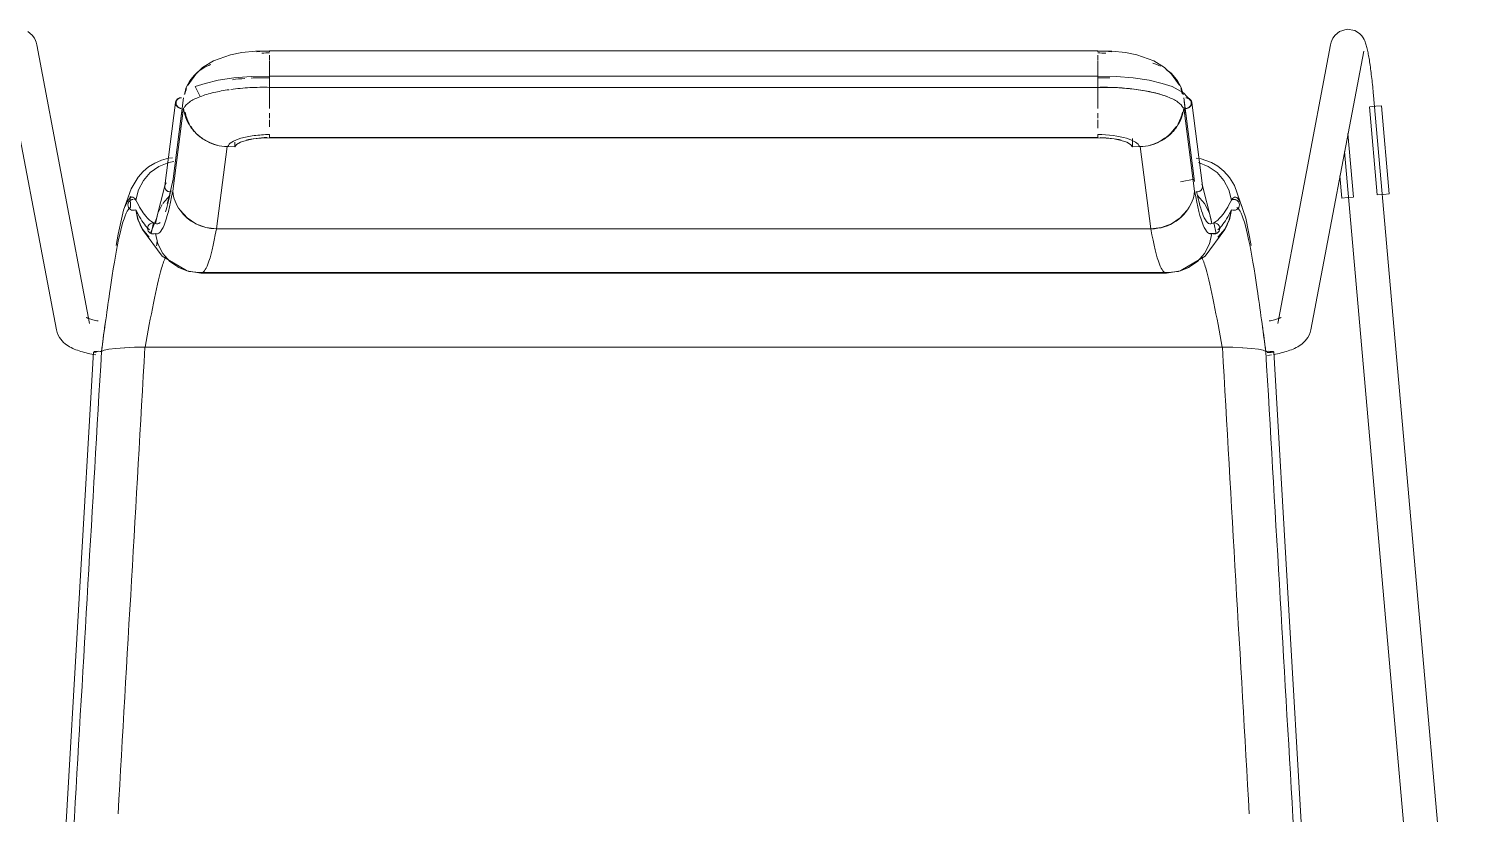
# Model space of a CAD drawing. Header units: millimetres. Extents: x 155927 to 326028, y -36033 to 97293.
# Drawn here: x 214920 to 215438, y 12868 to 13147 of the extents above; entities that cross this region are included whole.
import ezdxf

# ---------------------------------------------------------------- set-up
doc = ezdxf.new("R2010")
doc.units = ezdxf.units.MM
doc.header["$MEASUREMENT"] = 0
doc.layers.add('I-FURN', color=8, linetype='CONTINUOUS', lineweight=9)

msp = doc.modelspace()

# ---------------------------------------------------------------- linework, layer by layer
at = {"layer": 'I-FURN'}
for p, q in [((215386.75, 13146.61), (215389.5, 13147.44)), ((215389.5, 13147.44), (215392.26, 13146.96)), ((215392.26, 13146.96), (215393.91, 13145.92)), ((214919.81, 13146.61), (214921.39, 13145.28)), ((214921.39, 13145.28), (214922.14, 13144.2)), ((214922.14, 13144.2), (214922.51, 13143.4)), ((214922.51, 13143.4), (214922.72, 13142.78)), ((214922.72, 13142.78), (214922.86, 13142.27)), ((214922.86, 13142.27), (214922.95, 13141.85)), ((214941.76, 13042.56), (214922.95, 13141.85)), ((215383.61, 13141.85), (215364.8, 13042.56)), ((215383.7, 13142.27), (215383.61, 13141.85)), ((215383.84, 13142.78), (215383.7, 13142.27)), ((215384.05, 13143.4), (215383.84, 13142.78)), ((215384.42, 13144.2), (215384.05, 13143.4)), ((215385.17, 13145.28), (215384.42, 13144.2)), ((215386.75, 13146.61), (215385.17, 13145.28)), ((215393.91, 13145.92), (215394.77, 13145.01)), ((215394.77, 13145.01), (215395.25, 13144.31)), ((215395.25, 13144.31), (215395.55, 13143.75)), ((215395.55, 13143.75), (215395.77, 13143.27)), ((215395.77, 13143.27), (215395.94, 13142.84)), ((215395.94, 13142.84), (215396.08, 13142.44)), ((215396.08, 13142.44), (215396.2, 13142.04)), ((215396.2, 13142.04), (215396.32, 13141.65)), ((215396.32, 13141.65), (215396.43, 13141.24)), ((214911.16, 13139.61), (214929.97, 13040.32)), ((214991.97, 13138.25), (214985.92, 13136.13)), ((214996, 13139.04), (214991.97, 13138.25)), ((215000.82, 13139.55), (214996, 13139.04)), ((215005.85, 13139.66), (215000.82, 13139.55)), ((215005.85, 13139.66), (215005.85, 13139.49)), ((215300.71, 13139.66), (215005.85, 13139.66)), ((215005.85, 13139.36), (215005.85, 13139.64)), ((215005.85, 13136.42), (215005.85, 13138.17)), ((215300.71, 13139.49), (215300.71, 13139.66)), ((215300.71, 13139.66), (215305.74, 13139.55)), ((215300.71, 13139.64), (215300.71, 13139.36)), ((215300.71, 13138.17), (215300.71, 13136.42)), ((215305.74, 13139.55), (215310.56, 13139.04)), ((215310.56, 13139.04), (215314.59, 13138.25)), ((215314.59, 13138.25), (215320.64, 13136.13)), ((215376.59, 13040.32), (215395.4, 13139.61)), ((215396.43, 13141.24), (215396.53, 13140.83)), ((215396.53, 13140.83), (215396.63, 13140.4)), ((215396.63, 13140.4), (215396.73, 13139.96)), ((215396.73, 13139.96), (215396.83, 13139.5)), ((215396.83, 13139.5), (215396.92, 13139.02)), ((215396.92, 13139.02), (215397.02, 13138.53)), ((215397.02, 13138.53), (215397.11, 13138.01)), ((215397.11, 13138.01), (215397.2, 13137.48)), ((215397.2, 13137.48), (215397.3, 13136.93)), ((215397.3, 13136.93), (215397.39, 13136.36)), ((214979.56, 13131.44), (214976.88, 13127.54)), ((214982.04, 13133.74), (214979.56, 13131.44)), ((214985.92, 13136.13), (214982.04, 13133.74)), ((215005.85, 13133.56), (215005.85, 13136.14)), ((215005.85, 13133.41), (215005.85, 13130.38)), ((215005.85, 13130.38), (215005.85, 13133.39)), ((215300.71, 13136.14), (215300.71, 13133.56)), ((215300.71, 13130.38), (215300.71, 13133.41)), ((215300.71, 13133.39), (215300.71, 13130.38)), ((215320.64, 13136.13), (215324.52, 13133.74)), ((215324.52, 13133.74), (215327, 13131.44)), ((215327, 13131.44), (215329.68, 13127.54)), ((215397.39, 13136.36), (215397.48, 13135.77)), ((215397.48, 13135.77), (215397.57, 13135.17)), ((215397.57, 13135.17), (215397.66, 13134.55)), ((215397.66, 13134.55), (215397.75, 13133.92)), ((215397.75, 13133.92), (215397.84, 13133.27)), ((215397.84, 13133.27), (215397.93, 13132.61)), ((215397.93, 13132.61), (215398.02, 13131.93)), ((215398.02, 13131.93), (215398.1, 13131.24)), ((215398.1, 13131.24), (215398.19, 13130.54)), ((214976.88, 13127.54), (214976.78, 13127.35)), ((214982.88, 13128.1), (214979.42, 13126.94)), ((214979.42, 13126.94), (214981.18, 13123.4)), ((214987.57, 13129.2), (214982.88, 13128.1)), ((214993.19, 13130.04), (214987.57, 13129.2)), ((214999.31, 13130.53), (214993.19, 13130.04)), ((215005.85, 13130.62), (214999.31, 13130.53)), ((215300.71, 13130.62), (215005.85, 13130.62)), ((215005.85, 13126.77), (215005.85, 13130.62)), ((215005.85, 13130.62), (215005.85, 13130.56)), ((215005.85, 13130.56), (215005.85, 13130.36)), ((215005.85, 13130.36), (215005.85, 13130.05)), ((215005.85, 13130.05), (215005.85, 13129.66)), ((215005.85, 13129.66), (215005.85, 13129.21)), ((215005.85, 13129.21), (215005.85, 13128.72)), ((215005.85, 13128.72), (215005.85, 13128.22)), ((215005.85, 13128.22), (215005.85, 13127.75)), ((215005.85, 13127.75), (215005.85, 13127.33)), ((215005.85, 13127.33), (215005.85, 13127)), ((215005.85, 13127), (215005.85, 13126.77)), ((215005.85, 13126.69), (215005.85, 13122.88)), ((215005.85, 13122.88), (215005.85, 13126.69)), ((215005.85, 13126.66), (215300.71, 13126.66)), ((215300.71, 13130.62), (215300.71, 13126.67)), ((215300.71, 13130.62), (215307.25, 13130.53)), ((215300.71, 13130.56), (215300.71, 13130.62)), ((215300.71, 13130.36), (215300.71, 13130.56)), ((215300.71, 13130.05), (215300.71, 13130.36)), ((215300.71, 13129.66), (215300.71, 13130.05)), ((215300.71, 13129.21), (215300.71, 13129.66)), ((215300.71, 13128.72), (215300.71, 13129.21)), ((215300.71, 13128.22), (215300.71, 13128.72)), ((215300.71, 13127.75), (215300.71, 13128.22)), ((215300.71, 13127.33), (215300.71, 13127.75)), ((215300.71, 13127), (215300.71, 13127.33)), ((215300.71, 13126.77), (215300.71, 13127)), ((215300.71, 13126.67), (215300.71, 13126.77)), ((215300.71, 13122.88), (215300.71, 13126.69)), ((215300.71, 13126.69), (215300.71, 13122.88)), ((215306.93, 13126.58), (215300.71, 13126.66)), ((215313.49, 13126.05), (215306.93, 13126.58)), ((215307.25, 13130.53), (215313.37, 13130.04)), ((215313.37, 13130.04), (215318.99, 13129.2)), ((215318.99, 13129.2), (215323.68, 13128.1)), ((215323.68, 13128.1), (215327.14, 13126.94)), ((215327.14, 13126.94), (215331.25, 13124.76)), ((215329.68, 13127.54), (215329.78, 13127.35)), ((215398.19, 13130.54), (215398.27, 13129.83)), ((215398.27, 13129.83), (215398.35, 13129.12)), ((215398.35, 13129.12), (215398.43, 13128.39)), ((215398.43, 13128.39), (215398.51, 13127.66)), ((215398.51, 13127.66), (215398.58, 13126.92)), ((215398.58, 13126.92), (215398.66, 13126.17)), ((215398.66, 13126.17), (215398.73, 13125.43)), ((214972.4, 13121.35), (214968.55, 13091.58)), ((214975.24, 13122.91), (214971.4, 13093.22)), ((215005.85, 13119.13), (215005.85, 13122.69)), ((215300.71, 13122.69), (215300.71, 13119.13)), ((215317.51, 13125.46), (215313.49, 13126.05)), ((215321.94, 13124.49), (215317.51, 13125.46)), ((215325.38, 13123.4), (215321.94, 13124.49)), ((215331.25, 13124.76), (215333.8, 13121.85)), ((215335.16, 13093.22), (215331.32, 13122.91)), ((215331.47, 13121.72), (215332.09, 13116.95)), ((215338.01, 13091.58), (215334.16, 13121.35)), ((215398.73, 13125.43), (215398.8, 13124.68)), ((215398.8, 13124.68), (215398.87, 13123.92)), ((215398.87, 13123.92), (215398.88, 13123.77)), ((215437.83, 12680.44), (215398.88, 13123.77)), ((214975.22, 13119.37), (214971.38, 13089.67)), ((214974.79, 13119.38), (214974.47, 13116.94)), ((215005.85, 13115.66), (215005.85, 13117.5)), ((215300.71, 13117.5), (215300.71, 13115.66)), ((215331.34, 13119.37), (215335.18, 13089.67)), ((215397.46, 13119.79), (215400.22, 13088.38)), ((215397.59, 13119.8), (215399.65, 13119.98)), ((215399.65, 13119.98), (215401.7, 13120.16)), ((215401.7, 13120.16), (215404.46, 13088.75)), ((215005.85, 13112.67), (215005.85, 13115.14)), ((215300.71, 13115.14), (215300.71, 13112.67)), ((215300.71, 13112.15), (215300.71, 13112.78)), ((214986.92, 13076.29), (214990.78, 13105.57)), ((214990.78, 13105.57), (214993.5, 13105.5)), ((214993.5, 13107.17), (214993.5, 13105.5)), ((214993.5, 13105.5), (214994.14, 13106.36)), ((214994.14, 13106.36), (214995.49, 13107.15)), ((214995.49, 13107.15), (214997.47, 13107.82)), ((214997.47, 13107.82), (214999.97, 13108.33)), ((214999.97, 13108.33), (215002.82, 13108.65)), ((215002.82, 13108.65), (215005.85, 13108.76)), ((215300.71, 13108.82), (215005.85, 13108.82)), ((215005.85, 13108.76), (215300.71, 13108.76)), ((215300.71, 13108.76), (215303.74, 13108.65)), ((215303.74, 13108.65), (215306.59, 13108.33)), ((215306.59, 13108.33), (215309.09, 13107.82)), ((215309.09, 13107.82), (215311.07, 13107.15)), ((215311.07, 13107.15), (215312.42, 13106.36)), ((215312.42, 13106.36), (215313.06, 13105.5)), ((215313.06, 13105.5), (215313.06, 13108.51)), ((215313.06, 13105.5), (215315.78, 13105.57)), ((215315.78, 13105.57), (215319.64, 13076.29)), ((215391.78, 13087.63), (215389.79, 13110.24)), ((214967.35, 13100.77), (214964.99, 13099.74)), ((214969.86, 13101.43), (214967.35, 13100.77)), ((214971.28, 13101.58), (214969.86, 13101.43)), ((214970, 13099.91), (214971.75, 13100.28)), ((214971.74, 13100.28), (214970, 13099.92)), ((215337.55, 13101.25), (215335.77, 13101.48)), ((215341.15, 13099.96), (215337.55, 13101.25)), ((215388.58, 13103.89), (215425.88, 12679.39)), ((214960.81, 13096.68), (214959.07, 13094.72)), ((214962.79, 13098.36), (214960.81, 13096.68)), ((214963.4, 13096.34), (214960.92, 13093.51)), ((214964.99, 13099.74), (214962.79, 13098.36)), ((214966.49, 13098.51), (214963.4, 13096.34)), ((214970, 13099.92), (214966.49, 13098.51)), ((215340.07, 13098.51), (215336.56, 13099.92)), ((215343.16, 13096.34), (215340.07, 13098.51)), ((215343.42, 13098.62), (215341.15, 13099.96)), ((215345.64, 13093.51), (215343.16, 13096.34)), ((215345.59, 13096.84), (215343.42, 13098.62)), ((215347.58, 13094.59), (215345.59, 13096.84)), ((215386.85, 13095.16), (215387.55, 13087.26)), ((214956.57, 13090.6), (214953.9, 13082.98)), ((214959.07, 13094.72), (214956.57, 13090.6)), ((214959.18, 13090.19), (214958.28, 13086.56)), ((214960.92, 13093.51), (214959.18, 13090.19)), ((214968.56, 13091.66), (214965.59, 13080.04)), ((214968.6, 13091.81), (214968.53, 13091.34)), ((214968.53, 13091.34), (214968.6, 13090.88)), ((214968.79, 13092.25), (214968.6, 13091.81)), ((214968.6, 13090.88), (214968.79, 13090.43)), ((214969.08, 13092.64), (214968.79, 13092.25)), ((214968.79, 13090.43), (214969.08, 13090.05)), ((214969.08, 13090.05), (214969.47, 13089.75)), ((214970.15, 13087.71), (214971.52, 13094)), ((215335.04, 13094), (215330.22, 13093.05)), ((215337.09, 13089.75), (215337.48, 13090.05)), ((215337.48, 13090.05), (215337.77, 13090.43)), ((215337.96, 13091.81), (215337.77, 13092.25)), ((215337.77, 13090.43), (215337.96, 13090.88)), ((215338.03, 13091.34), (215337.96, 13091.81)), ((215337.96, 13090.88), (215338.03, 13091.34)), ((215338, 13091.66), (215340.97, 13080.04)), ((215347.38, 13090.19), (215345.64, 13093.51)), ((215348.28, 13086.56), (215347.38, 13090.19)), ((215349.4, 13091.77), (215347.58, 13094.59)), ((215353.39, 13080.05), (215349.4, 13091.77)), ((214955.47, 13085.35), (214955.4, 13084.86)), ((214955.4, 13084.86), (214955.46, 13084.37)), ((214955.41, 13084.86), (214955.48, 13085.34)), ((214955.46, 13084.37), (214955.41, 13084.86)), ((214955.67, 13085.8), (214955.47, 13085.35)), ((214955.48, 13085.34), (214955.67, 13085.8)), ((214955.67, 13085.8), (214955.97, 13086.19)), ((214955.97, 13086.19), (214955.67, 13085.8)), ((214955.97, 13086.19), (214956.36, 13086.5)), ((214956.36, 13086.5), (214955.97, 13086.19)), ((214957.37, 13087.49), (214956.2, 13087.81)), ((214956.2, 13087.81), (214956.4, 13083.96)), ((214956.81, 13086.7), (214956.36, 13086.5)), ((214956.36, 13086.5), (214956.82, 13086.69)), ((214957.31, 13086.77), (214956.81, 13086.7)), ((214956.82, 13086.69), (214957.31, 13086.77)), ((214957.81, 13086.73), (214958.28, 13086.56)), ((214958.28, 13086.56), (214957.81, 13086.73)), ((214967.66, 13084.97), (214966.13, 13081.91)), ((214970.39, 13088.18), (214967.88, 13085.3)), ((214969.39, 13085.27), (214970.15, 13087.71)), ((214969.47, 13089.75), (214969.92, 13089.56)), ((214969.92, 13089.56), (214970.41, 13089.48)), ((214970.41, 13089.48), (214970.91, 13089.52)), ((215335.65, 13089.52), (215336.15, 13089.48)), ((215336.15, 13089.48), (215336.64, 13089.56)), ((215338.68, 13085.3), (215336.17, 13088.18)), ((215336.64, 13089.56), (215337.09, 13089.75)), ((215340.43, 13081.91), (215338.68, 13085.3)), ((215348.28, 13086.56), (215348.75, 13086.73)), ((215348.75, 13086.73), (215348.28, 13086.56)), ((215348.75, 13086.73), (215349.25, 13086.77)), ((215349.25, 13086.77), (215348.75, 13086.73)), ((215349.25, 13086.77), (215349.74, 13086.69)), ((215349.75, 13086.7), (215349.25, 13086.77)), ((215349.74, 13086.69), (215350.2, 13086.5)), ((215350.2, 13086.5), (215349.75, 13086.7)), ((215350.2, 13086.5), (215350.59, 13086.19)), ((215350.59, 13086.19), (215350.2, 13086.5)), ((215350.59, 13086.19), (215350.89, 13085.8)), ((215350.89, 13085.8), (215350.59, 13086.19)), ((215350.89, 13085.8), (215351.08, 13085.34)), ((215351.09, 13085.35), (215350.89, 13085.8)), ((215351.08, 13085.34), (215351.15, 13084.86)), ((215351.16, 13084.86), (215351.09, 13085.35)), ((215351.15, 13084.86), (215351.1, 13084.37)), ((215351.1, 13084.37), (215351.16, 13084.86)), ((215389.59, 13087.44), (215387.55, 13087.26)), ((215391.65, 13087.62), (215389.59, 13087.44)), ((215402.41, 13088.57), (215400.35, 13088.39)), ((215404.46, 13088.75), (215402.41, 13088.57)), ((214953.9, 13082.98), (214952.01, 13074.46)), ((214955.65, 13083.92), (214955.46, 13084.37)), ((214955.46, 13084.37), (214955.64, 13083.91)), ((214955.64, 13083.91), (214955.93, 13083.51)), ((214955.94, 13083.51), (214955.65, 13083.92)), ((214955.93, 13083.51), (214956.31, 13083.19)), ((214956.31, 13083.2), (214955.94, 13083.51)), ((214956.76, 13082.99), (214956.31, 13083.2)), ((214956.31, 13083.19), (214956.76, 13082.99)), ((214957.25, 13082.9), (214956.76, 13082.99)), ((214956.76, 13082.99), (214957.25, 13082.9)), ((214957.75, 13082.93), (214957.25, 13082.9)), ((214957.25, 13082.9), (214957.75, 13082.92)), ((214958.23, 13083.08), (214957.75, 13082.93)), ((214957.75, 13082.92), (214958.23, 13083.08)), ((214959.02, 13079.47), (214958.23, 13083.08)), ((214958.23, 13083.08), (214959.01, 13079.46)), ((214965.59, 13080.04), (214963.42, 13074.72)), ((214966.13, 13081.91), (214965.24, 13078.19)), ((214974.01, 13082.91), (214976.49, 13080.17)), ((214976.49, 13080.17), (214979.61, 13078.09)), ((215326.95, 13078.09), (215330.07, 13080.17)), ((215330.07, 13080.17), (215332.55, 13082.91)), ((215341.32, 13078.19), (215340.43, 13081.91)), ((215340.97, 13080.04), (215341.29, 13078.18)), ((215348.33, 13083.08), (215347.54, 13079.47)), ((215347.55, 13079.46), (215348.33, 13083.08)), ((215348.81, 13082.93), (215348.33, 13083.08)), ((215348.33, 13083.08), (215348.81, 13082.92)), ((215349.31, 13082.9), (215348.81, 13082.93)), ((215348.81, 13082.92), (215349.31, 13082.9)), ((215349.8, 13082.99), (215349.31, 13082.9)), ((215349.31, 13082.9), (215349.8, 13082.99)), ((215350.25, 13083.2), (215349.8, 13082.99)), ((215349.8, 13082.99), (215350.25, 13083.19)), ((215350.62, 13083.51), (215350.25, 13083.2)), ((215350.25, 13083.19), (215350.63, 13083.51)), ((215350.91, 13083.92), (215350.62, 13083.51)), ((215350.63, 13083.51), (215350.92, 13083.91)), ((215351.1, 13084.37), (215350.91, 13083.92)), ((215350.92, 13083.91), (215351.1, 13084.37)), ((215355.29, 13070.39), (215353.39, 13080.05)), ((214952.01, 13074.46), (214951.27, 13070.39)), ((214959.01, 13079.46), (214960.65, 13076.14)), ((214960.66, 13076.14), (214959.02, 13079.47)), ((214960.6, 13076.06), (214959.71, 13077.81)), ((214967.58, 13066.52), (214960.6, 13076.06)), ((214960.65, 13076.14), (214963.05, 13073.3)), ((214963.05, 13073.3), (214960.66, 13076.14)), ((214962.46, 13076.93), (214962.39, 13076.44)), ((214962.39, 13076.44), (214962.46, 13075.95)), ((214962.4, 13076.44), (214962.46, 13076.93)), ((214962.46, 13075.95), (214962.4, 13076.44)), ((214962.46, 13076.93), (214962.65, 13077.39)), ((214962.65, 13077.39), (214962.46, 13076.93)), ((214962.65, 13075.49), (214962.46, 13075.95)), ((214962.46, 13075.95), (214962.65, 13075.49)), ((214962.94, 13077.8), (214962.65, 13077.39)), ((214962.65, 13077.39), (214962.95, 13077.79)), ((214962.95, 13075.09), (214962.65, 13075.49)), ((214962.65, 13075.49), (214962.94, 13075.09)), ((214963.33, 13078.11), (214962.94, 13077.8)), ((214962.94, 13075.09), (214963.33, 13074.77)), ((214962.95, 13077.79), (214963.33, 13078.11)), ((214963.33, 13074.77), (214962.95, 13075.09)), ((214963.33, 13078.11), (214963.78, 13078.31)), ((214963.78, 13078.31), (214963.33, 13078.11)), ((214963.78, 13074.57), (214963.33, 13074.77)), ((214963.33, 13074.77), (214963.78, 13074.57)), ((214964.56, 13078.48), (214963.72, 13074.59)), ((214963.78, 13078.31), (214964.27, 13078.39)), ((214964.27, 13078.39), (214963.78, 13078.31)), ((214964.27, 13074.49), (214963.78, 13074.57)), ((214963.78, 13074.57), (214964.27, 13074.49)), ((214964.27, 13078.39), (214964.77, 13078.35)), ((214964.77, 13078.36), (214964.27, 13078.39)), ((214964.77, 13074.53), (214964.27, 13074.49)), ((214964.27, 13074.49), (214964.77, 13074.52)), ((214965.24, 13078.19), (214964.77, 13078.36)), ((214964.77, 13078.35), (214965.24, 13078.19)), ((214965.24, 13074.69), (214964.77, 13074.53)), ((214964.77, 13074.52), (214965.24, 13074.69)), ((214965.24, 13074.69), (214966.13, 13070.97)), ((214979.61, 13078.09), (214983.15, 13076.77)), ((214983.15, 13076.77), (214986.92, 13076.29)), ((215319.64, 13076.29), (214986.92, 13076.29)), ((214986.92, 13076.29), (215319.64, 13076.29)), ((215319.64, 13076.29), (215323.41, 13076.77)), ((215323.41, 13076.77), (215326.95, 13078.09)), ((215338.98, 13066.52), (215345.96, 13076.06)), ((215340.26, 13074.67), (215343.14, 13074.72)), ((215340.43, 13070.97), (215341.32, 13074.69)), ((215341.79, 13078.36), (215341.32, 13078.19)), ((215341.32, 13078.19), (215341.79, 13078.35)), ((215341.79, 13074.53), (215341.32, 13074.69)), ((215341.32, 13074.69), (215341.79, 13074.52)), ((215341.79, 13078.35), (215342.29, 13078.39)), ((215342.29, 13078.39), (215341.79, 13078.36)), ((215342.29, 13074.49), (215341.79, 13074.53)), ((215341.79, 13074.52), (215342.29, 13074.49)), ((215342.84, 13074.59), (215342, 13078.48)), ((215342.29, 13078.39), (215342.78, 13078.31)), ((215342.78, 13078.31), (215342.29, 13078.39)), ((215342.78, 13074.57), (215342.29, 13074.49)), ((215342.29, 13074.49), (215342.78, 13074.57)), ((215342.78, 13078.31), (215343.23, 13078.11)), ((215343.23, 13078.11), (215342.78, 13078.31)), ((215343.23, 13074.77), (215342.78, 13074.57)), ((215342.78, 13074.57), (215343.23, 13074.77)), ((215343.23, 13078.11), (215343.61, 13077.79)), ((215343.62, 13077.8), (215343.23, 13078.11)), ((215343.61, 13075.09), (215343.23, 13074.77)), ((215343.23, 13074.77), (215343.62, 13075.09)), ((215345.9, 13076.14), (215343.51, 13073.3)), ((215343.51, 13073.3), (215345.91, 13076.14)), ((215343.61, 13077.79), (215343.91, 13077.39)), ((215343.91, 13075.49), (215343.61, 13075.09)), ((215343.91, 13077.39), (215343.62, 13077.8)), ((215343.62, 13075.09), (215343.91, 13075.49)), ((215343.91, 13077.39), (215344.1, 13076.93)), ((215344.1, 13076.93), (215343.91, 13077.39)), ((215344.1, 13075.95), (215343.91, 13075.49)), ((215343.91, 13075.49), (215344.1, 13075.95)), ((215344.1, 13076.93), (215344.16, 13076.44)), ((215344.17, 13076.44), (215344.1, 13076.93)), ((215344.16, 13076.44), (215344.1, 13075.95)), ((215344.1, 13075.95), (215344.17, 13076.44)), ((215347.54, 13079.47), (215345.9, 13076.14)), ((215345.91, 13076.14), (215347.55, 13079.46)), ((215345.96, 13076.06), (215346.85, 13077.81)), ((214967.89, 13067.58), (214966.13, 13070.97)), ((214966.13, 13070.97), (214967.88, 13067.58)), ((215340.43, 13070.97), (215338.67, 13067.58)), ((215338.68, 13067.58), (215340.43, 13070.97)), ((214976.24, 13061.41), (214967.58, 13066.52)), ((214967.88, 13067.58), (214970.39, 13064.7)), ((214970.39, 13064.71), (214967.89, 13067.58)), ((214973.53, 13062.54), (214970.39, 13064.71)), ((214970.39, 13064.7), (214973.53, 13062.53)), ((215330.32, 13061.41), (215338.98, 13066.52)), ((215336.17, 13064.71), (215333.03, 13062.54)), ((215333.03, 13062.53), (215336.17, 13064.7)), ((215338.67, 13067.58), (215336.17, 13064.71)), ((215336.17, 13064.7), (215338.68, 13067.58)), ((214976.39, 13061.34), (214973.21, 13062.71)), ((214977.1, 13061.17), (214973.53, 13062.54)), ((214973.53, 13062.53), (214977.1, 13061.17)), ((214981.43, 13060.54), (214976.39, 13061.34)), ((214980.89, 13060.7), (214977.1, 13061.17)), ((214977.1, 13061.17), (214980.89, 13060.7)), ((215325.67, 13060.7), (214980.89, 13060.7)), ((214980.89, 13060.7), (215325.67, 13060.7)), ((214981.43, 13060.54), (215286.23, 13060.54)), ((215286.23, 13060.54), (215325.13, 13060.54)), ((215325.13, 13060.54), (215330.17, 13061.34)), ((215329.46, 13061.17), (215325.67, 13060.7)), ((215325.67, 13060.7), (215329.46, 13061.17)), ((215333.03, 13062.54), (215329.46, 13061.17)), ((215329.46, 13061.17), (215333.03, 13062.53)), ((215330.17, 13061.34), (215333.35, 13062.71)), ((214940.54, 13044.79), (214940.57, 13044.77)), ((214940.57, 13044.77), (214940.64, 13044.73)), ((214940.64, 13044.73), (214940.73, 13044.68)), ((214940.73, 13044.68), (214940.88, 13044.61)), ((214940.88, 13044.61), (214941.07, 13044.52)), ((214941.07, 13044.52), (214941.31, 13044.42)), ((214941.31, 13044.42), (214941.57, 13044.32)), ((214941.57, 13044.32), (214941.88, 13044.22)), ((214941.88, 13044.22), (214942.21, 13044.11)), ((214942.21, 13044.11), (214942.58, 13044)), ((214942.58, 13044), (214942.97, 13043.89)), ((214942.97, 13043.89), (214943.4, 13043.79)), ((214943.4, 13043.79), (214943.84, 13043.68)), ((214943.84, 13043.68), (214944.31, 13043.58)), ((214944.31, 13043.58), (214944.8, 13043.49)), ((215362.25, 13043.58), (215361.76, 13043.49)), ((215362.72, 13043.68), (215362.25, 13043.58)), ((215363.16, 13043.79), (215362.72, 13043.68)), ((215363.59, 13043.89), (215363.16, 13043.79)), ((215363.98, 13044), (215363.59, 13043.89)), ((215364.35, 13044.11), (215363.98, 13044)), ((215364.68, 13044.22), (215364.35, 13044.11)), ((215364.99, 13044.32), (215364.68, 13044.22)), ((215365.25, 13044.42), (215364.99, 13044.32)), ((215365.49, 13044.52), (215365.25, 13044.42)), ((215365.68, 13044.61), (215365.49, 13044.52)), ((215365.83, 13044.68), (215365.68, 13044.61)), ((215365.92, 13044.73), (215365.83, 13044.68)), ((215365.99, 13044.77), (215365.92, 13044.73)), ((215366.02, 13044.79), (215365.99, 13044.77)), ((214929.97, 13040.32), (214930.23, 13039.34)), ((214930.23, 13039.34), (214930.59, 13038.44)), ((214930.59, 13038.44), (214931.03, 13037.65)), ((215375.97, 13038.44), (215375.53, 13037.65)), ((215376.33, 13039.34), (215375.97, 13038.44)), ((215376.59, 13040.32), (215376.33, 13039.34)), ((214931.03, 13037.65), (214931.51, 13036.96)), ((214931.51, 13036.96), (214932.02, 13036.37)), ((214932.02, 13036.37), (214932.55, 13035.85)), ((214932.55, 13035.85), (214933.08, 13035.39)), ((214933.08, 13035.39), (214933.61, 13034.99)), ((214933.61, 13034.99), (214934.14, 13034.63)), ((214934.14, 13034.63), (214934.68, 13034.31)), ((214934.68, 13034.31), (214935.22, 13034.02)), ((214935.22, 13034.02), (214935.77, 13033.75)), ((214935.77, 13033.75), (214936.33, 13033.5)), ((214936.33, 13033.5), (214936.9, 13033.26)), ((214936.9, 13033.26), (214937.48, 13033.04)), ((214937.48, 13033.04), (214938.08, 13032.84)), ((214946.03, 13032.67), (214946.93, 13033.07)), ((214946.93, 13033.07), (214946.03, 13032.67)), ((214946.93, 13033.07), (214948.67, 13033.43)), ((214948.68, 13033.43), (214946.93, 13033.07)), ((214948.68, 13033.43), (214951.14, 13033.74)), ((214951.17, 13033.74), (214948.68, 13033.43)), ((214951.17, 13033.75), (214954.23, 13033.98)), ((214954.28, 13033.98), (214951.17, 13033.74)), ((214954.27, 13033.98), (214957.75, 13034.13)), ((214957.81, 13034.14), (214954.28, 13033.98)), ((214957.81, 13034.14), (214961.5, 13034.19)), ((214961.58, 13034.19), (214957.81, 13034.14)), ((215344.98, 13034.19), (214961.58, 13034.19)), ((214961.58, 13034.19), (215345.06, 13034.19)), ((215348.75, 13034.14), (215344.98, 13034.19)), ((215345.06, 13034.19), (215348.75, 13034.14)), ((215352.28, 13033.98), (215348.75, 13034.14)), ((215348.81, 13034.13), (215352.29, 13033.98)), ((215355.39, 13033.74), (215352.28, 13033.98)), ((215352.33, 13033.98), (215355.39, 13033.75)), ((215357.88, 13033.43), (215355.39, 13033.74)), ((215355.42, 13033.74), (215357.88, 13033.43)), ((215359.63, 13033.07), (215357.88, 13033.43)), ((215357.89, 13033.43), (215359.63, 13033.07)), ((215359.63, 13033.07), (215360.53, 13032.67)), ((215360.53, 13032.67), (215359.63, 13033.07)), ((215369.08, 13033.04), (215368.48, 13032.84)), ((215369.66, 13033.26), (215369.08, 13033.04)), ((215370.23, 13033.5), (215369.66, 13033.26)), ((215370.79, 13033.75), (215370.23, 13033.5)), ((215371.34, 13034.02), (215370.79, 13033.75)), ((215371.88, 13034.31), (215371.34, 13034.02)), ((215372.42, 13034.63), (215371.88, 13034.31)), ((215372.95, 13034.99), (215372.42, 13034.63)), ((215373.48, 13035.39), (215372.95, 13034.99)), ((215374.01, 13035.85), (215373.48, 13035.39)), ((215374.54, 13036.37), (215374.01, 13035.85)), ((215375.05, 13036.96), (215374.54, 13036.37)), ((215375.53, 13037.65), (215375.05, 13036.96)), ((214923.88, 12700.57), (214943.16, 13032.48)), ((214938.08, 13032.84), (214938.68, 13032.64)), ((214938.68, 13032.64), (214939.3, 13032.46)), ((214939.3, 13032.46), (214939.93, 13032.29)), ((214939.93, 13032.29), (214940.57, 13032.12)), ((214940.57, 13032.12), (214941.23, 13031.97)), ((214941.23, 13031.97), (214941.89, 13031.83)), ((214941.89, 13031.83), (214942.57, 13031.69)), ((214942.57, 13031.69), (214943.27, 13031.57)), ((214943.22, 13032.42), (214943.16, 13032.48)), ((214943.17, 13032.48), (214943.23, 13032.42)), ((214943.27, 13031.57), (214943.97, 13031.45)), ((214943.41, 13032.37), (214943.7, 13032.33)), ((214943.7, 13032.33), (214943.41, 13032.37)), ((214943.73, 13032.62), (214943.43, 13032.58)), ((214943.43, 13032.58), (214943.73, 13032.62)), ((214943.7, 13032.33), (214944.08, 13032.29)), ((214944.08, 13032.29), (214943.7, 13032.33)), ((214944.12, 13032.66), (214943.73, 13032.62)), ((214943.73, 13032.62), (214944.11, 13032.66)), ((214944.11, 13032.66), (214944.57, 13032.68)), ((214944.57, 13032.68), (214944.12, 13032.66)), ((214945.06, 13032.69), (214944.57, 13032.68)), ((214944.57, 13032.68), (214945.06, 13032.69)), ((214945.56, 13032.68), (214945.06, 13032.69)), ((214945.06, 13032.69), (214945.56, 13032.68)), ((214946.03, 13032.67), (214945.56, 13032.68)), ((214945.56, 13032.68), (214946.03, 13032.67)), ((215361, 13032.68), (215360.53, 13032.67)), ((215360.53, 13032.67), (215361, 13032.68)), ((215361.5, 13032.69), (215361, 13032.68)), ((215361, 13032.68), (215361.5, 13032.69)), ((215361.04, 13032.27), (215361.54, 13032.26)), ((215361.54, 13032.26), (215361.04, 13032.27)), ((215361.87, 13031.34), (215361.15, 13031.25)), ((215361.99, 13032.68), (215361.5, 13032.69)), ((215361.5, 13032.69), (215361.99, 13032.68)), ((215361.54, 13032.26), (215362.03, 13032.27)), ((215362.03, 13032.27), (215361.54, 13032.26)), ((215362.59, 13031.45), (215361.87, 13031.34)), ((215362.44, 13032.66), (215361.99, 13032.68)), ((215361.99, 13032.68), (215362.45, 13032.66)), ((215362.03, 13032.27), (215362.48, 13032.29)), ((215362.48, 13032.29), (215362.03, 13032.27)), ((215362.83, 13032.62), (215362.44, 13032.66)), ((215362.45, 13032.66), (215362.83, 13032.62)), ((215362.48, 13032.29), (215362.86, 13032.33)), ((215362.86, 13032.33), (215362.48, 13032.29)), ((215363.13, 13032.58), (215362.83, 13032.62)), ((215362.83, 13032.62), (215363.13, 13032.58)), ((215362.86, 13032.33), (215363.15, 13032.37)), ((215363.15, 13032.37), (215362.86, 13032.33)), ((215363.32, 13032.53), (215363.13, 13032.58)), ((215363.13, 13032.58), (215363.33, 13032.53)), ((215363.15, 13032.37), (215363.33, 13032.42)), ((215363.34, 13032.42), (215363.15, 13032.37)), ((215363.99, 13031.69), (215363.29, 13031.57)), ((215363.39, 13032.48), (215363.32, 13032.53)), ((215363.33, 13032.53), (215363.4, 13032.48)), ((215363.33, 13032.42), (215363.39, 13032.48)), ((215363.4, 13032.48), (215363.34, 13032.42)), ((215382.68, 12700.57), (215363.4, 13032.48)), ((215364.67, 13031.83), (215363.99, 13031.69)), ((215365.33, 13031.97), (215364.67, 13031.83)), ((215365.99, 13032.12), (215365.33, 13031.97)), ((215366.63, 13032.29), (215365.99, 13032.12)), ((215367.26, 13032.46), (215366.63, 13032.29)), ((215367.88, 13032.64), (215367.26, 13032.46)), ((215368.48, 13032.84), (215367.88, 13032.64))]:
    msp.add_line(p, q, dxfattribs=at)
for centre, major_axis, ratio, start_param, end_param in [((215005.85, 13135.38), (-12.4, 0), 0.287441, 4.712389, 4.932602), ((215300.71, 13135.38), (12.4, 0), 0.287441, 1.332781, 1.570796), ((215005.85, 13123.91), (0, 15.75), 0.000004, 2.669107, 2.851347), ((215300.71, 13123.91), (0, 15.75), 0.000004, 3.431839, 3.614078), ((214970.5, 13091.35), (1.96, 0), 0.955139, 2.379629, 4.923331), ((215336.06, 13091.35), (1.96, 0), 0.955139, 4.501447, 6.790779), ((214987.05, 13091.36), (15.78, 0), 0.955139, 3.254129, 3.495629), ((214987.05, 13091.36), (15.78, 0), 0.955139, 3.495799, 3.737346), ((215319.51, 13091.36), (15.78, 0), 0.955139, 4.720632, 5.928979), ((215319.51, 13091.36), (15.78, 0), 0.955139, 5.929149, 6.170649), ((214987.05, 13091.36), (15.78, 0), 0.955139, 3.737469, 4.704147)]:
    msp.add_ellipse(centre, major_axis=major_axis, ratio=ratio, start_param=start_param, end_param=end_param, dxfattribs=at)
for points in [[(215001.25, 13139.38), (215002.72, 13139.51), (215004.28, 13139.58), (215005.85, 13139.57)], [(215300.71, 13139.57), (215302.42, 13139.58), (215304.09, 13139.5), (215305.68, 13139.35)], [(215323.09, 13134.18), (215322.2, 13134.61), (215321.28, 13135.01), (215320.32, 13135.25)], [(214975.69, 13124.25), (214975.85, 13124.93), (214976.05, 13125.6), (214976.3, 13126.26)], [(214992.7, 13129.41), (214994.11, 13129.59), (214995.56, 13129.76), (214997.04, 13129.87)], [(214999.25, 13129.99), (215001.44, 13130.1), (215003.63, 13130.13), (215005.85, 13130.09)], [(215300.71, 13130.09), (215302.14, 13130.12), (215303.56, 13130.11), (215304.97, 13130.08)], [(215300.71, 13126.69), (215303.05, 13126.74), (215307.7, 13126.66), (215314.56, 13126.03), (215320.7, 13124.92), (215325.77, 13123.39), (215329.47, 13121.5), (215330.78, 13120.09), (215331.14, 13119.36)], [(215330.25, 13126.25), (215330.5, 13125.62), (215330.66, 13124.97), (215330.8, 13124.32)], [(214975.42, 13119.36), (214975.78, 13120.09), (214977.09, 13121.5), (214979.55, 13122.76), (214981.01, 13123.33)], [(214975.22, 13119.37), (214975.37, 13118.13), (214975.95, 13115.75), (214977.71, 13112.41), (214980.24, 13109.58), (214983.39, 13107.39), (214986.99, 13105.97), (214989.49, 13105.61), (214990.78, 13105.57)], [(214977.2, 13113.86), (214976.51, 13115.12), (214976.1, 13116.48), (214975.77, 13117.87)], [(215315.78, 13105.57), (215317.07, 13105.61), (215319.57, 13105.97), (215323.17, 13107.39), (215326.32, 13109.58), (215328.85, 13112.41), (215330.61, 13115.75), (215331.19, 13118.13), (215331.34, 13119.37)], [(215330.88, 13117.85), (215330.57, 13116.47), (215330.06, 13115.1), (215329.37, 13113.85)], [(215332.1, 13119.19), (215331.93, 13119.18), (215331.76, 13119.18), (215331.6, 13119.22)], [(214991.03, 13105.58), (214991.16, 13106.14), (214992.1, 13107.24), (214995.43, 13108.64), (215000.22, 13109.6), (215003.96, 13109.86), (215005.85, 13109.89)], [(215005.02, 13108.81), (215002.24, 13108.76), (214999.69, 13108.4), (214997.48, 13107.87)], [(215300.71, 13109.89), (215304.49, 13109.83), (215311.89, 13108.86), (215315.27, 13106.7), (215315.53, 13105.58)], [(215309.08, 13107.87), (215307.04, 13108.42), (215304.32, 13108.7), (215301.54, 13108.8)], [(214968.77, 13082.35), (214969.43, 13084.24), (214970.09, 13087.05), (214970.75, 13090.09)], [(214965.24, 13074.69), (214966.26, 13074.14), (214968.31, 13076.11), (214970.35, 13084.17), (214971.38, 13089.67)], [(215341.32, 13074.69), (215340.3, 13074.14), (215338.25, 13076.11), (215336.21, 13084.17), (215335.18, 13089.67)], [(214965.24, 13078.19), (214965.78, 13077.9), (214966.33, 13078.04), (214966.87, 13078.61)], [(214965.63, 13070.22), (214965.68, 13070.69), (214965.74, 13071.16), (214965.8, 13071.62)], [(214980.89, 13060.7), (214981.07, 13060.6), (214981.25, 13060.55), (214981.43, 13060.54)], [(215325.13, 13060.54), (215325.31, 13060.55), (215325.49, 13060.6), (215325.67, 13060.7)], [(214946.05, 13032.68), (214946.44, 13035.8), (214946.84, 13038.96), (214947.23, 13042.08)], [(215360.51, 13032.68), (215360.13, 13035.74), (215359.74, 13038.83), (215359.35, 13041.88)], [(214951.92, 12867.95), (214955.11, 12923.41), (214958.31, 12978.83), (214961.5, 13034.19)], [(215345.06, 13034.19), (215348.25, 12978.83), (215351.45, 12923.41), (215354.65, 12867.95)], [(214946.03, 13032.67), (214942.81, 12977.43), (214936.37, 12866.83), (214929.93, 12756.07), (214926.71, 12700.67)], [(215360.53, 13032.67), (215363.75, 12977.43), (215370.19, 12866.83), (215376.63, 12756.07), (215379.85, 12700.67)]]:
    msp.add_open_spline(points, degree=3, dxfattribs=at)
for points, knots in [([(214980.35, 13132.17), (214979.4, 13131.38), (214977.73, 13129.57), (214976.13, 13126.75), (214975.67, 13124.84), (214975.51, 13124.1)], [0.5, 0.5, 0.5, 0.5, 0.6666667, 0.8333333, 0.9365189, 0.9365189, 0.9365189, 0.9365189]), ([(214984.99, 13134.82), (214984.47, 13134.63), (214983.12, 13134.07), (214981.87, 13133.33), (214981.14, 13132.8)], [0.260519, 0.260519, 0.260519, 0.260519, 0.3333333, 0.4544474, 0.4544474, 0.4544474, 0.4544474]), ([(215331.13, 13124.03), (215330.97, 13124.8), (215330.4, 13126.7), (215328.84, 13129.56), (215326.84, 13131.75), (215325.45, 13132.75), (215325.05, 13133.02)], [0.0592823, 0.0592823, 0.0592823, 0.0592823, 0.1666667, 0.3333333, 0.5, 0.565028, 0.565028, 0.565028, 0.565028]), ([(214992.12, 13125.95), (214994.28, 13126.24), (214998.86, 13126.66), (215003.51, 13126.74), (215005.85, 13126.69)], [0.6666667, 0.6666667, 0.6666667, 0.6666667, 0.8333333, 0.9999948, 0.9999948, 0.9999948, 0.9999948]), ([(214974.37, 13122.96), (214974.22, 13122.96), (214974, 13122.94), (214973.71, 13122.87), (214973.44, 13122.78), (214973.13, 13122.59), (214972.81, 13122.31), (214972.57, 13121.95), (214972.44, 13121.6), (214972.39, 13121.29), (214972.39, 13121.01), (214972.42, 13120.75), (214972.49, 13120.5), (214972.61, 13120.24), (214972.8, 13119.94), (214973.12, 13119.61), (214973.52, 13119.37), (214973.87, 13119.26), (214974.13, 13119.21), (214974.29, 13119.19), (214974.37, 13119.19)], [0.1111111, 0.1111111, 0.1111111, 0.1111111, 0.1666667, 0.1944444, 0.2222222, 0.2777778, 0.3333333, 0.3888889, 0.4444444, 0.4791667, 0.5138889, 0.5486111, 0.5833333, 0.6180556, 0.6527778, 0.7222222, 0.7916667, 0.8263889, 0.8611111, 0.8888889, 0.8888889, 0.8888889, 0.8888889]), ([(214973.97, 13119.28), (214973.85, 13119.32), (214973.62, 13119.42), (214973.21, 13119.7), (214972.75, 13120.24), (214972.5, 13121.11), (214972.73, 13121.9), (214973.12, 13122.41), (214973.51, 13122.7), (214973.96, 13122.89), (214974.29, 13122.93), (214974.46, 13122.94)], [-0.8125, -0.8125, -0.8125, -0.8125, -0.765625, -0.71875, -0.625, -0.5, -0.375, -0.3125, -0.25, -0.1875, -0.125, -0.125, -0.125, -0.125]), ([(214981.18, 13123.4), (214982.61, 13123.94), (214985.76, 13124.9), (214989.57, 13125.57), (214991.5, 13125.86)], [0.3397465, 0.3397465, 0.3397465, 0.3397465, 0.5, 0.6505463, 0.6505463, 0.6505463, 0.6505463]), ([(215331.34, 13119.37), (215331.48, 13119.31), (215331.69, 13119.24), (215331.98, 13119.2), (215332.26, 13119.19), (215332.56, 13119.22), (215332.85, 13119.31), (215333.12, 13119.42), (215333.43, 13119.62), (215333.75, 13119.92), (215333.99, 13120.29), (215334.12, 13120.65), (215334.17, 13120.96), (215334.17, 13121.23), (215334.14, 13121.5), (215334.07, 13121.74), (215333.95, 13121.99), (215333.76, 13122.29), (215333.44, 13122.6), (215333.04, 13122.82), (215332.69, 13122.92), (215332.43, 13122.95), (215332.27, 13122.96), (215332.19, 13122.96)], [0, 0, 0, 0, 0.0555556, 0.0833333, 0.1111111, 0.1666667, 0.1944444, 0.2222222, 0.2777778, 0.3333333, 0.3888889, 0.4444444, 0.4791667, 0.5138889, 0.5486111, 0.5833333, 0.6180556, 0.6527778, 0.7222222, 0.7916667, 0.8263889, 0.8611111, 0.8888889, 0.8888889, 0.8888889, 0.8888889]), ([(215332.1, 13122.94), (215332.27, 13122.94), (215332.55, 13122.9), (215332.94, 13122.75), (215333.35, 13122.5), (215333.81, 13121.97), (215334.06, 13121.11), (215333.83, 13120.32), (215333.44, 13119.79), (215333.05, 13119.47), (215332.75, 13119.33), (215332.59, 13119.28)], [-0.875, -0.875, -0.875, -0.875, -0.8125, -0.765625, -0.71875, -0.625, -0.5, -0.375, -0.3125, -0.25, -0.1875, -0.1875, -0.1875, -0.1875]), ([(214987.25, 13106.12), (214986.02, 13106.45), (214982.49, 13107.87), (214979.09, 13110.44), (214977.94, 13112.72), (214977.88, 13112.84)], [-0.8333333, -0.8333333, -0.8333333, -0.8333333, -0.6666667, -0.3333333, -0.3156804, -0.3156804, -0.3156804, -0.3156804]), ([(215328.73, 13112.82), (215328.66, 13112.71), (215327.17, 13110.53), (215324.13, 13107.93), (215320.55, 13106.37), (215319.31, 13106.12)], [-0.6843196, -0.6843196, -0.6843196, -0.6843196, -0.6666667, -0.3333333, -0.1666667, -0.1666667, -0.1666667, -0.1666667]), ([(214954.51, 13084.35), (214954.74, 13084.98), (214956, 13087.89), (214957.25, 13088.12), (214958.28, 13086.56)], [0.6929173, 0.6929173, 0.6929173, 0.6929173, 0.75, 1, 1, 1, 1]), ([(214958.28, 13086.56), (214959.44, 13084.16), (214961.53, 13080.73), (214963.62, 13078.95), (214964.56, 13078.48)], [0, 0, 0, 0, 0.5, 0.9025383, 0.9025383, 0.9025383, 0.9025383]), ([(215341.32, 13078.19), (215340.3, 13077.65), (215338.48, 13079.38), (215336.67, 13085.86), (215335.88, 13089.58)], [0, 0, 0, 0, 0.5, 0.8877852, 0.8877852, 0.8877852, 0.8877852]), ([(215348.28, 13086.56), (215347.12, 13084.16), (215345.03, 13080.73), (215342.94, 13078.95), (215342, 13078.48)], [0, 0, 0, 0, 0.5, 0.9025379, 0.9025379, 0.9025379, 0.9025379]), ([(215352.13, 13084.14), (215351.87, 13084.86), (215350.59, 13087.89), (215349.31, 13088.12), (215348.28, 13086.56)], [0.6866019, 0.6866019, 0.6866019, 0.6866019, 0.75, 1, 1, 1, 1]), ([(214946.03, 13032.67), (214947.05, 13040.22), (214949.08, 13055.43), (214952.13, 13073.87), (214954.57, 13082.17), (214955.99, 13083.76), (214956.4, 13083.96)], [0, 0, 0, 0, 0.25, 0.5, 0.75, 0.8499411, 0.8499411, 0.8499411, 0.8499411]), ([(214958.23, 13083.08), (214959.4, 13080.67), (214961.02, 13078.01), (214962.65, 13076.34), (214963.11, 13075.95)], [0, 0, 0, 0, 0.5, 0.6963068, 0.6963068, 0.6963068, 0.6963068]), ([(215348.33, 13083.08), (215347.16, 13080.67), (215345.54, 13078.01), (215343.91, 13076.34), (215343.45, 13075.95)], [0, 0, 0, 0, 0.5, 0.696307, 0.696307, 0.696307, 0.696307]), ([(215360.53, 13032.67), (215359.51, 13040.22), (215357.48, 13055.43), (215354.43, 13073.87), (215351.99, 13082.17), (215350.57, 13083.76), (215350.16, 13083.96)], [0, 0, 0, 0, 0.25, 0.5, 0.75, 0.8499412, 0.8499412, 0.8499412, 0.8499412]), ([(214981.43, 13060.54), (214982.25, 13060.54), (214984.09, 13062.93), (214985.92, 13070.57), (214986.92, 13076.29)], [0.0892847, 0.0892847, 0.0892847, 0.0892847, 0.5, 1, 1, 1, 1]), ([(215319.64, 13076.29), (215320.64, 13070.57), (215322.47, 13062.93), (215324.31, 13060.54), (215325.13, 13060.54)], [0, 0, 0, 0, 0.5, 0.9107154, 0.9107154, 0.9107154, 0.9107154]), ([(214961.58, 13034.19), (214962.55, 13039.58), (214964.5, 13050.36), (214966.93, 13061.08), (214968.39, 13065.32), (214968.88, 13066.47)], [0, 0, 0, 0, 0.25, 0.5, 0.625, 0.625, 0.625, 0.625]), ([(215337.68, 13066.47), (215338.17, 13065.32), (215339.63, 13061.08), (215342.06, 13050.36), (215344.01, 13039.58), (215344.98, 13034.19)], [0.375, 0.375, 0.375, 0.375, 0.5, 0.75, 1, 1, 1, 1])]:
    msp.add_open_spline(points, degree=3, knots=knots, dxfattribs=at)

doc.saveas('drawing.dxf')
